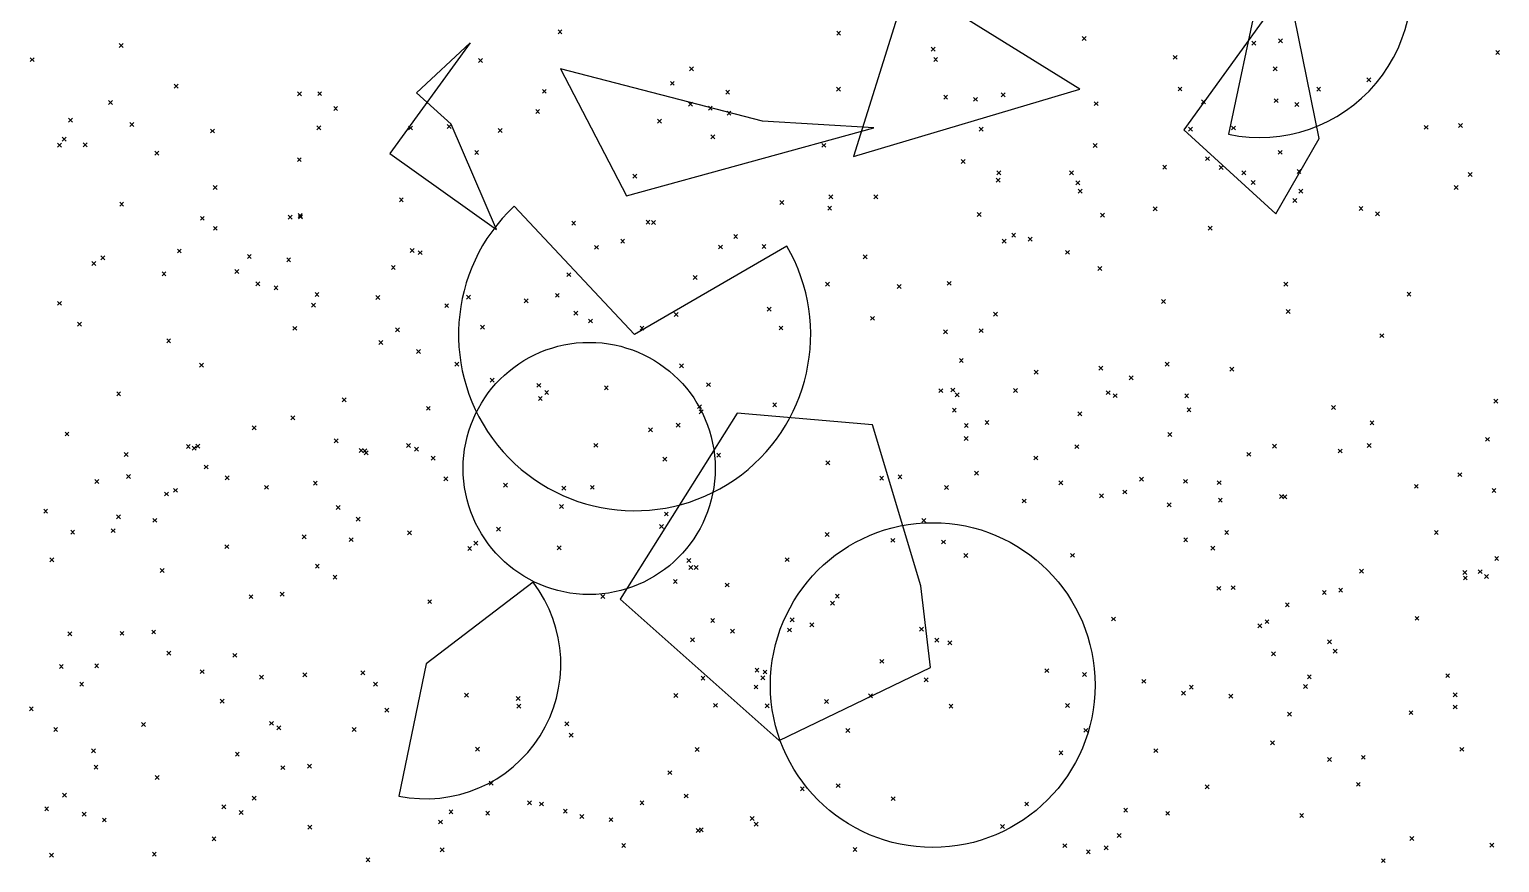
# Model space of a CAD drawing. Header units: metres. Extents: x -60 to 60, y -60 to 60.
# Drawn here: x -15.2 to 60, y -59.9 to -17.3 of the extents above; entities that cross this region are included whole.
import ezdxf

# ---------------------------------------------------------------- set-up
doc = ezdxf.new("R2010")
doc.units = ezdxf.units.M

msp = doc.modelspace()

# ---------------------------------------------------------------- linework, layer by layer
at = {"layer": 'default', "color": 7, "linetype": 'Continuous'}
for p, q in [((49.209, -15.027), (43.875, -22.401)), ((47.777, -15.034), (46.173, -22.619)), ((50.814, -22.834), (49.209, -15.027)), ((38.558, -20.324), (32.275, -16.422)), ((29.214, -16.635), (26.965, -23.753)), ((7.347, -17.951), (3.246, -23.615)), ((4.601, -20.501), (7.347, -17.951)), ((22.322, -21.946), (11.976, -19.276)), ((11.976, -19.276), (15.356, -25.774)), ((6.371, -22.1), (4.601, -20.501)), ((26.965, -23.753), (38.558, -20.324)), ((8.699, -27.503), (6.371, -22.1)), ((15.356, -25.774), (28.016, -22.301)), ((28.016, -22.301), (22.322, -21.946)), ((43.875, -22.401), (48.589, -26.694)), ((48.589, -26.694), (50.814, -22.834)), ((3.246, -23.615), (8.699, -27.503)), ((15.769, -32.873), (9.595, -26.31)), ((23.559, -28.345), (15.769, -32.873)), ((21.023, -36.889), (15.037, -46.408)), ((27.949, -37.481), (21.023, -36.889)), ((30.41, -45.721), (27.949, -37.481)), ((10.584, -45.545), (5.092, -49.722)), ((30.919, -49.912), (30.41, -45.721)), ((15.037, -46.408), (23.163, -53.646)), ((5.092, -49.722), (3.7, -56.479)), ((23.163, -53.646), (30.919, -49.912))]:
    msp.add_line(p, q, dxfattribs=at)
at = {"layer": 'default', "color": 1, "linetype": 'Continuous'}
for p, q in [((11.849, -17.487), (12.049, -17.287)), ((11.849, -17.287), (12.049, -17.487)), ((-10.61, -18.185), (-10.41, -17.985)), ((-10.61, -17.985), (-10.41, -18.185)), ((26.114, -17.555), (26.314, -17.355)), ((26.114, -17.355), (26.314, -17.555)), ((38.68, -17.819), (38.88, -17.619)), ((38.68, -17.619), (38.88, -17.819)), ((-15.173, -18.908), (-14.973, -18.708)), ((-15.173, -18.708), (-14.973, -18.908)), ((7.784, -18.949), (7.984, -18.749)), ((7.784, -18.749), (7.984, -18.949)), ((43.341, -18.787), (43.541, -18.587)), ((43.341, -18.587), (43.541, -18.787)), ((59.841, -18.539), (60.041, -18.339)), ((59.841, -18.339), (60.041, -18.539)), ((18.574, -19.373), (18.774, -19.173)), ((18.574, -19.173), (18.774, -19.373)), ((-7.799, -20.262), (-7.599, -20.062)), ((-7.799, -20.062), (-7.599, -20.262)), ((17.599, -20.116), (17.799, -19.916)), ((17.599, -19.916), (17.799, -20.116)), ((26.102, -20.412), (26.302, -20.212)), ((26.102, -20.212), (26.302, -20.412)), ((43.582, -20.409), (43.782, -20.209)), ((43.582, -20.209), (43.782, -20.409)), ((-11.163, -21.098), (-10.963, -20.898)), ((-11.163, -20.898), (-10.963, -21.098)), ((-1.489, -20.65), (-1.289, -20.45)), ((-1.489, -20.45), (-1.289, -20.65)), ((-0.454, -20.647), (-0.254, -20.447)), ((-0.454, -20.447), (-0.254, -20.647)), ((11.047, -20.528), (11.247, -20.328)), ((11.047, -20.328), (11.247, -20.528)), ((20.433, -20.572), (20.633, -20.372)), ((20.433, -20.372), (20.633, -20.572)), ((39.298, -21.159), (39.498, -20.959)), ((39.298, -20.959), (39.498, -21.159)), ((44.783, -21.058), (44.983, -20.858)), ((44.783, -20.858), (44.983, -21.058)), ((-13.209, -22.004), (-13.009, -21.804)), ((-13.209, -21.804), (-13.009, -22.004)), ((0.368, -21.401), (0.568, -21.201)), ((0.368, -21.201), (0.568, -21.401)), ((10.707, -21.552), (10.907, -21.352)), ((10.707, -21.352), (10.907, -21.552)), ((-10.064, -22.221), (-9.864, -22.021)), ((-10.064, -22.021), (-9.864, -22.221)), ((-5.935, -22.556), (-5.735, -22.356)), ((-5.935, -22.356), (-5.735, -22.556)), ((-0.49, -22.397), (-0.29, -22.197)), ((-0.49, -22.197), (-0.29, -22.397)), ((8.787, -22.536), (8.987, -22.336)), ((8.787, -22.336), (8.987, -22.536)), ((33.403, -22.46), (33.603, -22.26)), ((33.403, -22.26), (33.603, -22.46)), ((56.188, -22.37), (56.388, -22.17)), ((56.188, -22.17), (56.388, -22.37)), ((57.946, -22.277), (58.146, -22.077)), ((57.946, -22.077), (58.146, -22.277)), ((-13.765, -23.284), (-13.565, -23.084)), ((-13.765, -23.084), (-13.565, -23.284)), ((-13.526, -22.972), (-13.326, -22.772)), ((-13.526, -22.772), (-13.326, -22.972)), ((-12.455, -23.26), (-12.255, -23.06)), ((-12.455, -23.06), (-12.255, -23.26)), ((25.356, -23.289), (25.556, -23.089)), ((25.356, -23.089), (25.556, -23.289)), ((39.235, -23.302), (39.435, -23.102)), ((39.235, -23.102), (39.435, -23.302)), ((-8.79, -23.688), (-8.59, -23.488)), ((-8.79, -23.488), (-8.59, -23.688)), ((-1.493, -24.023), (-1.293, -23.823)), ((-1.493, -23.823), (-1.293, -24.023)), ((7.582, -23.651), (7.782, -23.451)), ((7.582, -23.451), (7.782, -23.651)), ((32.49, -24.121), (32.69, -23.921)), ((32.49, -23.921), (32.69, -24.121)), ((44.996, -23.971), (45.196, -23.771)), ((44.996, -23.771), (45.196, -23.971)), ((34.307, -24.697), (34.507, -24.497)), ((34.307, -24.497), (34.507, -24.697)), ((38.027, -24.698), (38.227, -24.498)), ((38.027, -24.498), (38.227, -24.698)), ((42.798, -24.402), (42.998, -24.202)), ((42.798, -24.202), (42.998, -24.402)), ((45.694, -24.427), (45.894, -24.227)), ((45.694, -24.227), (45.894, -24.427)), ((58.432, -24.777), (58.632, -24.577)), ((58.432, -24.577), (58.632, -24.777)), ((-5.803, -25.441), (-5.603, -25.241)), ((-5.803, -25.241), (-5.603, -25.441)), ((34.273, -25.072), (34.473, -24.872)), ((34.273, -24.872), (34.473, -25.072)), ((38.35, -25.205), (38.55, -25.005)), ((38.35, -25.005), (38.55, -25.205)), ((38.469, -25.628), (38.669, -25.428)), ((38.469, -25.428), (38.669, -25.628)), ((49.767, -25.63), (49.967, -25.43)), ((49.767, -25.43), (49.967, -25.63)), ((57.724, -25.442), (57.924, -25.242)), ((57.724, -25.242), (57.924, -25.442)), ((-10.588, -26.3), (-10.388, -26.1)), ((-10.588, -26.1), (-10.388, -26.3)), ((3.729, -26.082), (3.929, -25.882)), ((3.729, -25.882), (3.929, -26.082)), ((23.209, -26.208), (23.409, -26.008)), ((23.209, -26.008), (23.409, -26.208)), ((25.653, -26.507), (25.853, -26.307)), ((25.653, -26.307), (25.853, -26.507)), ((25.714, -25.921), (25.914, -25.721)), ((25.714, -25.721), (25.914, -25.921)), ((28.016, -25.918), (28.216, -25.718)), ((28.016, -25.718), (28.216, -25.918)), ((49.462, -26.11), (49.662, -25.91)), ((49.462, -25.91), (49.662, -26.11)), ((52.845, -26.522), (53.045, -26.322)), ((52.845, -26.322), (53.045, -26.522)), ((-6.458, -27.022), (-6.258, -26.822)), ((-6.458, -26.822), (-6.258, -27.022)), ((-1.961, -26.969), (-1.761, -26.769)), ((-1.961, -26.769), (-1.761, -26.969)), ((-1.451, -26.878), (-1.251, -26.678)), ((-1.451, -26.678), (-1.251, -26.878)), ((-1.43, -26.945), (-1.23, -26.745)), ((-1.43, -26.745), (-1.23, -26.945)), ((12.547, -27.268), (12.747, -27.068)), ((12.547, -27.068), (12.747, -27.268)), ((16.354, -27.217), (16.554, -27.017)), ((16.354, -27.017), (16.554, -27.217)), ((16.636, -27.235), (16.836, -27.035)), ((16.636, -27.035), (16.836, -27.235)), ((33.308, -26.834), (33.508, -26.634)), ((33.308, -26.634), (33.508, -26.834)), ((39.62, -26.865), (39.82, -26.665)), ((39.62, -26.665), (39.82, -26.865)), ((42.311, -26.538), (42.511, -26.338)), ((42.311, -26.338), (42.511, -26.538)), ((53.697, -26.789), (53.897, -26.589)), ((53.697, -26.589), (53.897, -26.789)), ((-5.793, -27.534), (-5.593, -27.334)), ((-5.793, -27.334), (-5.593, -27.534)), ((20.842, -27.958), (21.042, -27.758)), ((20.842, -27.758), (21.042, -27.958)), ((35.071, -27.882), (35.271, -27.682)), ((35.071, -27.682), (35.271, -27.882)), ((45.122, -27.525), (45.322, -27.325)), ((45.122, -27.325), (45.322, -27.525)), ((-7.634, -28.696), (-7.434, -28.496)), ((-7.634, -28.496), (-7.434, -28.696)), ((4.281, -28.672), (4.481, -28.472)), ((4.281, -28.472), (4.481, -28.672)), ((4.698, -28.779), (4.898, -28.579)), ((4.698, -28.579), (4.898, -28.779)), ((13.716, -28.508), (13.916, -28.308)), ((13.716, -28.308), (13.916, -28.508)), ((15.057, -28.198), (15.257, -27.998)), ((15.057, -27.998), (15.257, -28.198)), ((20.06, -28.489), (20.26, -28.289)), ((20.06, -28.289), (20.26, -28.489)), ((22.292, -28.46), (22.492, -28.26)), ((22.292, -28.26), (22.492, -28.46)), ((34.588, -28.192), (34.788, -27.992)), ((34.588, -27.992), (34.788, -28.192)), ((35.911, -28.096), (36.111, -27.896)), ((35.911, -27.896), (36.111, -28.096)), ((37.826, -28.763), (38.026, -28.563)), ((37.826, -28.563), (38.026, -28.763)), ((-12.01, -29.335), (-11.81, -29.135)), ((-12.01, -29.135), (-11.81, -29.335)), ((-11.546, -29.042), (-11.346, -28.842)), ((-11.546, -28.842), (-11.346, -29.042)), ((-4.053, -28.976), (-3.853, -28.776)), ((-4.053, -28.776), (-3.853, -28.976)), ((-2.04, -29.153), (-1.84, -28.953)), ((-2.04, -28.953), (-1.84, -29.153)), ((3.317, -29.543), (3.517, -29.343)), ((3.317, -29.343), (3.517, -29.543)), ((27.463, -28.992), (27.663, -28.792)), ((27.463, -28.792), (27.663, -28.992)), ((-8.418, -29.865), (-8.218, -29.665)), ((-8.418, -29.665), (-8.218, -29.865)), ((-4.697, -29.748), (-4.497, -29.548)), ((-4.697, -29.548), (-4.497, -29.748)), ((18.764, -30.047), (18.964, -29.847)), ((18.764, -29.847), (18.964, -30.047)), ((39.478, -29.595), (39.678, -29.395)), ((39.478, -29.395), (39.678, -29.595)), ((-3.617, -30.375), (-3.417, -30.175)), ((-3.617, -30.175), (-3.417, -30.375)), ((-2.687, -30.574), (-2.487, -30.374)), ((-2.687, -30.374), (-2.487, -30.574)), ((-0.586, -30.922), (-0.386, -30.722)), ((-0.586, -30.722), (-0.386, -30.922)), ((25.54, -30.392), (25.74, -30.192)), ((25.54, -30.192), (25.74, -30.392)), ((29.214, -30.509), (29.414, -30.309)), ((29.214, -30.309), (29.414, -30.509)), ((31.766, -30.348), (31.966, -30.148)), ((31.766, -30.148), (31.966, -30.348)), ((49, -30.391), (49.2, -30.191)), ((49, -30.191), (49.2, -30.391)), ((55.305, -30.91), (55.505, -30.71)), ((55.305, -30.71), (55.505, -30.91)), ((-13.763, -31.373), (-13.563, -31.173)), ((-13.763, -31.173), (-13.563, -31.373)), ((-0.767, -31.464), (-0.567, -31.264)), ((-0.767, -31.264), (-0.567, -31.464)), ((2.528, -31.077), (2.728, -30.877)), ((2.528, -30.877), (2.728, -31.077)), ((6.049, -31.49), (6.249, -31.29)), ((6.049, -31.29), (6.249, -31.49)), ((42.742, -31.28), (42.942, -31.08)), ((42.742, -31.08), (42.942, -31.28)), ((49.12, -31.795), (49.32, -31.595)), ((49.12, -31.595), (49.32, -31.795)), ((-12.75, -32.436), (-12.55, -32.236)), ((-12.75, -32.236), (-12.55, -32.436)), ((27.843, -32.138), (28.043, -31.938)), ((27.843, -31.938), (28.043, -32.138)), ((34.14, -31.932), (34.34, -31.732)), ((34.14, -31.732), (34.34, -31.932)), ((-8.181, -33.297), (-7.981, -33.097)), ((-8.181, -33.097), (-7.981, -33.297)), ((-1.722, -32.651), (-1.522, -32.451)), ((-1.722, -32.451), (-1.522, -32.651)), ((3.534, -32.725), (3.734, -32.525)), ((3.534, -32.525), (3.734, -32.725)), ((16.048, -32.646), (16.248, -32.446)), ((16.048, -32.446), (16.248, -32.646)), ((31.58, -32.836), (31.78, -32.636)), ((31.58, -32.636), (31.78, -32.836)), ((33.407, -32.772), (33.607, -32.572)), ((33.407, -32.572), (33.607, -32.772)), ((53.919, -33.029), (54.119, -32.829)), ((53.919, -32.829), (54.119, -33.029)), ((2.673, -33.374), (2.873, -33.174)), ((2.673, -33.174), (2.873, -33.374)), ((4.612, -33.831), (4.812, -33.631)), ((4.612, -33.631), (4.812, -33.831)), ((-6.494, -34.535), (-6.294, -34.335)), ((-6.494, -34.335), (-6.294, -34.535)), ((6.569, -34.488), (6.769, -34.288)), ((6.569, -34.288), (6.769, -34.488)), ((32.393, -34.296), (32.593, -34.096)), ((32.393, -34.096), (32.593, -34.296)), ((39.537, -34.687), (39.737, -34.487)), ((39.537, -34.487), (39.737, -34.687)), ((42.926, -34.487), (43.126, -34.287)), ((42.926, -34.287), (43.126, -34.487)), ((46.24, -34.747), (46.44, -34.547)), ((46.24, -34.547), (46.44, -34.747)), ((36.226, -34.899), (36.426, -34.699)), ((36.226, -34.699), (36.426, -34.899)), ((41.083, -35.189), (41.283, -34.989)), ((41.083, -34.989), (41.283, -35.189)), ((-10.738, -35.999), (-10.538, -35.799)), ((-10.738, -35.799), (-10.538, -35.999)), ((0.8, -36.312), (1, -36.112)), ((0.8, -36.112), (1, -36.312)), ((31.343, -35.84), (31.543, -35.64)), ((31.343, -35.64), (31.543, -35.84)), ((31.951, -35.805), (32.151, -35.605)), ((31.951, -35.605), (32.151, -35.805)), ((32.18, -36.053), (32.38, -35.853)), ((32.18, -35.853), (32.38, -36.053)), ((35.161, -35.835), (35.361, -35.635)), ((35.161, -35.635), (35.361, -35.835)), ((39.911, -35.943), (40.111, -35.743)), ((39.911, -35.743), (40.111, -35.943)), ((40.26, -36.098), (40.46, -35.898)), ((40.26, -35.898), (40.46, -36.098)), ((43.922, -36.109), (44.122, -35.909)), ((43.922, -35.909), (44.122, -36.109)), ((5.109, -36.746), (5.309, -36.546)), ((5.109, -36.546), (5.309, -36.746)), ((32.034, -36.833), (32.234, -36.633)), ((32.034, -36.633), (32.234, -36.833)), ((38.451, -37.028), (38.651, -36.828)), ((38.451, -36.828), (38.651, -37.028)), ((44.045, -36.821), (44.245, -36.621)), ((44.045, -36.621), (44.245, -36.821)), ((51.445, -36.706), (51.645, -36.506)), ((51.445, -36.506), (51.645, -36.706)), ((59.751, -36.377), (59.951, -36.177)), ((59.751, -36.177), (59.951, -36.377)), ((-3.803, -37.737), (-3.603, -37.537)), ((-3.803, -37.537), (-3.603, -37.737)), ((-1.829, -37.228), (-1.629, -37.028)), ((-1.829, -37.028), (-1.629, -37.228)), ((32.646, -37.629), (32.846, -37.429)), ((32.646, -37.429), (32.846, -37.629)), ((33.705, -37.474), (33.905, -37.274)), ((33.705, -37.274), (33.905, -37.474)), ((53.408, -37.486), (53.608, -37.286)), ((53.408, -37.286), (53.608, -37.486)), ((-13.383, -38.06), (-13.183, -37.86)), ((-13.383, -37.86), (-13.183, -38.06)), ((0.393, -38.407), (0.593, -38.207)), ((0.393, -38.207), (0.593, -38.407)), ((32.644, -38.293), (32.844, -38.093)), ((32.644, -38.093), (32.844, -38.293)), ((43.057, -38.08), (43.257, -37.88)), ((43.057, -37.88), (43.257, -38.08)), ((59.318, -38.332), (59.518, -38.132)), ((59.318, -38.132), (59.518, -38.332)), ((-10.356, -39.11), (-10.156, -38.91)), ((-10.356, -38.91), (-10.156, -39.11)), ((-7.172, -38.7), (-6.972, -38.5)), ((-7.172, -38.5), (-6.972, -38.7)), ((-6.874, -38.789), (-6.674, -38.589)), ((-6.874, -38.589), (-6.674, -38.789)), ((-6.69, -38.675), (-6.49, -38.475)), ((-6.69, -38.475), (-6.49, -38.675)), ((1.673, -38.907), (1.873, -38.707)), ((1.673, -38.707), (1.873, -38.907)), ((1.854, -38.923), (2.054, -38.723)), ((1.854, -38.723), (2.054, -38.923)), ((1.932, -39.017), (2.132, -38.817)), ((1.932, -38.817), (2.132, -39.017)), ((4.092, -38.646), (4.292, -38.446)), ((4.092, -38.446), (4.292, -38.646)), ((4.502, -38.836), (4.702, -38.636)), ((4.502, -38.636), (4.702, -38.836)), ((5.362, -39.295), (5.562, -39.095)), ((5.362, -39.095), (5.562, -39.295)), ((36.198, -39.285), (36.398, -39.085)), ((36.198, -39.085), (36.398, -39.285)), ((38.307, -38.708), (38.507, -38.508)), ((38.307, -38.508), (38.507, -38.708)), ((47.101, -39.1), (47.301, -38.9)), ((47.101, -38.9), (47.301, -39.1)), ((48.423, -38.683), (48.623, -38.483)), ((48.423, -38.483), (48.623, -38.683)), ((51.781, -38.929), (51.981, -38.729)), ((51.781, -38.729), (51.981, -38.929)), ((53.263, -38.645), (53.463, -38.445)), ((53.263, -38.445), (53.463, -38.645)), ((-6.266, -39.745), (-6.066, -39.545)), ((-6.266, -39.545), (-6.066, -39.745)), ((33.169, -40.058), (33.369, -39.858)), ((33.169, -39.858), (33.369, -40.058)), ((-11.863, -40.489), (-11.663, -40.289)), ((-11.863, -40.289), (-11.663, -40.489)), ((-10.236, -40.232), (-10.036, -40.032)), ((-10.236, -40.032), (-10.036, -40.232)), ((-5.191, -40.304), (-4.991, -40.104)), ((-5.191, -40.104), (-4.991, -40.304)), ((-3.168, -40.785), (-2.968, -40.585)), ((-3.168, -40.585), (-2.968, -40.785)), ((-0.675, -40.575), (-0.475, -40.375)), ((-0.675, -40.375), (-0.475, -40.575)), ((6.002, -40.352), (6.202, -40.152)), ((6.002, -40.152), (6.202, -40.352)), ((29.25, -40.244), (29.45, -40.044)), ((29.25, -40.044), (29.45, -40.244)), ((31.63, -40.794), (31.83, -40.594)), ((31.63, -40.594), (31.83, -40.794)), ((37.489, -40.552), (37.689, -40.352)), ((37.489, -40.352), (37.689, -40.552)), ((41.617, -40.367), (41.817, -40.167)), ((41.617, -40.167), (41.817, -40.367)), ((43.863, -40.48), (44.063, -40.28)), ((43.863, -40.28), (44.063, -40.48)), ((45.592, -40.547), (45.792, -40.347)), ((45.592, -40.347), (45.792, -40.547)), ((55.678, -40.736), (55.878, -40.536)), ((55.678, -40.536), (55.878, -40.736)), ((57.901, -40.138), (58.101, -39.938)), ((57.901, -39.938), (58.101, -40.138)), ((-8.296, -41.129), (-8.096, -40.929)), ((-8.296, -40.929), (-8.096, -41.129)), ((-7.826, -40.939), (-7.626, -40.739)), ((-7.826, -40.739), (-7.626, -40.939)), ((35.602, -41.488), (35.802, -41.288)), ((35.602, -41.288), (35.802, -41.488)), ((39.569, -41.217), (39.769, -41.017)), ((39.569, -41.017), (39.769, -41.217)), ((40.756, -41.025), (40.956, -40.825)), ((40.756, -40.825), (40.956, -41.025)), ((45.649, -41.441), (45.849, -41.241)), ((45.649, -41.241), (45.849, -41.441)), ((48.774, -41.259), (48.974, -41.059)), ((48.774, -41.059), (48.974, -41.259)), ((48.943, -41.275), (49.143, -41.075)), ((48.943, -41.075), (49.143, -41.275)), ((59.654, -40.947), (59.854, -40.747)), ((59.654, -40.747), (59.854, -40.947)), ((-14.474, -42.008), (-14.274, -41.808)), ((-14.474, -41.808), (-14.274, -42.008)), ((-10.752, -42.299), (-10.552, -42.099)), ((-10.752, -42.099), (-10.552, -42.299)), ((0.495, -41.824), (0.695, -41.624)), ((0.495, -41.624), (0.695, -41.824)), ((43.026, -41.683), (43.226, -41.483)), ((43.026, -41.483), (43.226, -41.683)), ((-13.095, -43.083), (-12.895, -42.883)), ((-13.095, -42.883), (-12.895, -43.083)), ((-11.015, -43.005), (-10.815, -42.805)), ((-11.015, -42.805), (-10.815, -43.005)), ((-8.884, -42.474), (-8.684, -42.274)), ((-8.884, -42.274), (-8.684, -42.474)), ((1.522, -42.41), (1.722, -42.21)), ((1.522, -42.21), (1.722, -42.41)), ((30.474, -42.478), (30.674, -42.278)), ((30.474, -42.278), (30.674, -42.478)), ((-5.2, -43.824), (-5, -43.624)), ((-5.2, -43.624), (-5, -43.824)), ((-1.244, -43.316), (-1.044, -43.116)), ((-1.244, -43.116), (-1.044, -43.316)), ((1.166, -43.465), (1.366, -43.265)), ((1.166, -43.265), (1.366, -43.465)), ((4.146, -43.113), (4.346, -42.913)), ((4.146, -42.913), (4.346, -43.113)), ((7.537, -43.641), (7.737, -43.441)), ((7.537, -43.441), (7.737, -43.641)), ((43.873, -43.477), (44.073, -43.277)), ((43.873, -43.277), (44.073, -43.477)), ((45.973, -43.095), (46.173, -42.895)), ((45.973, -42.895), (46.173, -43.095)), ((56.705, -43.101), (56.905, -42.901)), ((56.705, -42.901), (56.905, -43.101)), ((-14.164, -44.5), (-13.964, -44.3)), ((-14.164, -44.3), (-13.964, -44.5)), ((7.224, -43.914), (7.424, -43.714)), ((7.224, -43.714), (7.424, -43.914)), ((38.086, -44.267), (38.286, -44.067)), ((38.086, -44.067), (38.286, -44.267)), ((45.261, -43.898), (45.461, -43.698)), ((45.261, -43.698), (45.461, -43.898)), ((59.791, -44.422), (59.991, -44.222)), ((59.791, -44.222), (59.991, -44.422)), ((-8.51, -45.042), (-8.31, -44.842)), ((-8.51, -44.842), (-8.31, -45.042)), ((-0.573, -44.821), (-0.373, -44.621)), ((-0.573, -44.621), (-0.373, -44.821)), ((52.875, -45.082), (53.075, -44.882)), ((52.875, -44.882), (53.075, -45.082)), ((58.162, -45.138), (58.362, -44.938)), ((58.162, -44.938), (58.362, -45.138)), ((58.945, -45.103), (59.145, -44.903)), ((58.945, -44.903), (59.145, -45.103)), ((0.335, -45.382), (0.535, -45.182)), ((0.335, -45.182), (0.535, -45.382)), ((45.569, -45.953), (45.769, -45.753)), ((45.569, -45.753), (45.769, -45.953)), ((46.303, -45.921), (46.503, -45.721)), ((46.303, -45.721), (46.503, -45.921)), ((51.805, -46.05), (52.005, -45.85)), ((51.805, -45.85), (52.005, -46.05)), ((58.185, -45.427), (58.385, -45.227)), ((58.185, -45.227), (58.385, -45.427)), ((59.274, -45.351), (59.474, -45.151)), ((59.274, -45.151), (59.474, -45.351)), ((-3.966, -46.38), (-3.766, -46.18)), ((-3.966, -46.18), (-3.766, -46.38)), ((-2.375, -46.258), (-2.175, -46.058)), ((-2.375, -46.058), (-2.175, -46.258)), ((5.179, -46.637), (5.379, -46.437)), ((5.179, -46.437), (5.379, -46.637)), ((14.037, -46.377), (14.237, -46.177)), ((14.037, -46.177), (14.237, -46.377)), ((49.076, -46.799), (49.276, -46.599)), ((49.076, -46.599), (49.276, -46.799)), ((50.971, -46.164), (51.171, -45.964)), ((50.971, -45.964), (51.171, -46.164)), ((40.183, -47.522), (40.383, -47.322)), ((40.183, -47.322), (40.383, -47.522)), ((55.715, -47.488), (55.915, -47.288)), ((55.715, -47.288), (55.915, -47.488)), ((-13.237, -48.278), (-13.037, -48.078)), ((-13.237, -48.078), (-13.037, -48.278)), ((-10.571, -48.256), (-10.371, -48.056)), ((-10.571, -48.056), (-10.371, -48.256)), ((-8.949, -48.19), (-8.749, -47.99)), ((-8.949, -47.99), (-8.749, -48.19)), ((47.666, -47.87), (47.866, -47.67)), ((47.666, -47.67), (47.866, -47.87)), ((48.034, -47.659), (48.234, -47.459)), ((48.034, -47.459), (48.234, -47.659)), ((51.238, -48.689), (51.438, -48.489)), ((51.238, -48.489), (51.438, -48.689)), ((-8.172, -49.269), (-7.972, -49.069)), ((-8.172, -49.069), (-7.972, -49.269)), ((-4.798, -49.383), (-4.598, -49.183)), ((-4.798, -49.183), (-4.598, -49.383)), ((48.371, -49.307), (48.571, -49.107)), ((48.371, -49.107), (48.571, -49.307)), ((51.524, -49.175), (51.724, -48.975)), ((51.524, -48.975), (51.724, -49.175)), ((-13.676, -49.951), (-13.476, -49.751)), ((-13.676, -49.751), (-13.476, -49.951)), ((-11.865, -49.925), (-11.665, -49.725)), ((-11.865, -49.725), (-11.665, -49.925)), ((-6.471, -50.219), (-6.271, -50.019)), ((-6.471, -50.019), (-6.271, -50.219)), ((-3.423, -50.499), (-3.223, -50.299)), ((-3.423, -50.299), (-3.223, -50.499)), ((-1.211, -50.377), (-1.011, -50.177)), ((-1.211, -50.177), (-1.011, -50.377)), ((1.755, -50.279), (1.955, -50.079)), ((1.755, -50.079), (1.955, -50.279)), ((19.167, -50.553), (19.367, -50.353)), ((19.167, -50.353), (19.367, -50.553)), ((50.203, -50.485), (50.403, -50.285)), ((50.203, -50.285), (50.403, -50.485)), ((57.281, -50.424), (57.481, -50.224)), ((57.281, -50.224), (57.481, -50.424)), ((-12.634, -50.863), (-12.434, -50.663)), ((-12.634, -50.663), (-12.434, -50.863)), ((2.411, -50.863), (2.611, -50.663)), ((2.411, -50.663), (2.611, -50.863)), ((41.726, -50.711), (41.926, -50.511)), ((41.726, -50.511), (41.926, -50.711)), ((43.768, -51.322), (43.968, -51.122)), ((43.768, -51.122), (43.968, -51.322)), ((44.164, -51.007), (44.364, -50.807)), ((44.164, -50.807), (44.364, -51.007)), ((50.012, -50.974), (50.212, -50.774)), ((50.012, -50.774), (50.212, -50.974)), ((-15.208, -52.117), (-15.008, -51.917)), ((-15.208, -51.917), (-15.008, -52.117)), ((-5.445, -51.726), (-5.245, -51.526)), ((-5.445, -51.526), (-5.245, -51.726)), ((17.78, -51.434), (17.98, -51.234)), ((17.78, -51.234), (17.98, -51.434)), ((19.807, -51.938), (20.007, -51.738)), ((19.807, -51.738), (20.007, -51.938)), ((46.184, -51.468), (46.384, -51.268)), ((46.184, -51.268), (46.384, -51.468)), ((57.661, -52.027), (57.861, -51.827)), ((57.661, -51.827), (57.861, -52.027)), ((57.668, -51.408), (57.868, -51.208)), ((57.668, -51.208), (57.868, -51.408)), ((-2.912, -52.859), (-2.712, -52.659)), ((-2.912, -52.659), (-2.712, -52.859)), ((2.985, -52.191), (3.185, -51.991)), ((2.985, -51.991), (3.185, -52.191)), ((49.191, -52.394), (49.391, -52.194)), ((49.191, -52.194), (49.391, -52.394)), ((55.406, -52.316), (55.606, -52.116)), ((55.406, -52.116), (55.606, -52.316)), ((-13.963, -53.179), (-13.763, -52.979)), ((-13.963, -52.979), (-13.763, -53.179)), ((-9.47, -52.927), (-9.27, -52.727)), ((-9.47, -52.727), (-9.27, -52.927)), ((-2.54, -53.095), (-2.34, -52.895)), ((-2.54, -52.895), (-2.34, -53.095)), ((1.312, -53.178), (1.512, -52.978)), ((1.312, -52.978), (1.512, -53.178)), ((12.194, -52.887), (12.394, -52.687)), ((12.194, -52.687), (12.394, -52.887)), ((12.425, -53.47), (12.625, -53.27)), ((12.425, -53.27), (12.625, -53.47)), ((-12.029, -54.267), (-11.829, -54.067)), ((-12.029, -54.067), (-11.829, -54.267)), ((18.874, -54.201), (19.074, -54.001)), ((18.874, -54.001), (19.074, -54.201)), ((42.342, -54.258), (42.542, -54.058)), ((42.342, -54.058), (42.542, -54.258)), ((48.319, -53.853), (48.519, -53.653)), ((48.319, -53.653), (48.519, -53.853)), ((58.011, -54.192), (58.211, -53.992)), ((58.011, -53.992), (58.211, -54.192)), ((-11.899, -55.099), (-11.699, -54.899)), ((-11.899, -54.899), (-11.699, -55.099)), ((-4.667, -54.439), (-4.467, -54.239)), ((-4.667, -54.239), (-4.467, -54.439)), ((-2.341, -55.128), (-2.141, -54.928)), ((-2.341, -54.928), (-2.141, -55.128)), ((-0.978, -55.053), (-0.778, -54.853)), ((-0.978, -54.853), (-0.778, -55.053)), ((51.236, -54.708), (51.436, -54.508)), ((51.236, -54.508), (51.436, -54.708)), ((52.965, -54.6), (53.165, -54.4)), ((52.965, -54.4), (53.165, -54.6)), ((-8.765, -55.637), (-8.565, -55.437)), ((-8.765, -55.437), (-8.565, -55.637)), ((17.467, -55.384), (17.667, -55.184)), ((17.467, -55.184), (17.667, -55.384)), ((-13.517, -56.536), (-13.317, -56.336)), ((-13.517, -56.336), (-13.317, -56.536)), ((8.329, -55.923), (8.529, -55.723)), ((8.329, -55.723), (8.529, -55.923)), ((18.302, -56.581), (18.502, -56.381)), ((18.302, -56.381), (18.502, -56.581)), ((24.252, -56.207), (24.452, -56.007)), ((24.252, -56.007), (24.452, -56.207)), ((44.976, -56.104), (45.176, -55.904)), ((44.976, -55.904), (45.176, -56.104)), ((52.712, -55.98), (52.912, -55.78)), ((52.712, -55.78), (52.912, -55.98)), ((-14.426, -57.241), (-14.226, -57.041)), ((-14.426, -57.041), (-14.226, -57.241)), ((-5.361, -57.129), (-5.161, -56.929)), ((-5.361, -56.929), (-5.161, -57.129)), ((-3.8, -56.693), (-3.6, -56.493)), ((-3.8, -56.493), (-3.6, -56.693)), ((10.288, -56.927), (10.488, -56.727)), ((10.288, -56.727), (10.488, -56.927)), ((10.902, -56.986), (11.102, -56.786)), ((10.902, -56.786), (11.102, -56.986)), ((12.121, -57.353), (12.321, -57.153)), ((12.121, -57.153), (12.321, -57.353)), ((16.048, -56.928), (16.248, -56.728)), ((16.048, -56.728), (16.248, -56.928)), ((40.801, -57.304), (41.001, -57.104)), ((40.801, -57.104), (41.001, -57.304)), ((-12.51, -57.509), (-12.31, -57.309)), ((-12.51, -57.309), (-12.31, -57.509)), ((-11.475, -57.805), (-11.275, -57.605)), ((-11.475, -57.605), (-11.275, -57.805)), ((-4.474, -57.425), (-4.274, -57.225)), ((-4.474, -57.225), (-4.274, -57.425)), ((5.728, -57.909), (5.928, -57.709)), ((5.728, -57.709), (5.928, -57.909)), ((6.272, -57.394), (6.472, -57.194)), ((6.272, -57.194), (6.472, -57.394)), ((8.147, -57.461), (8.347, -57.261)), ((8.147, -57.261), (8.347, -57.461)), ((12.967, -57.626), (13.167, -57.426)), ((12.967, -57.426), (13.167, -57.626)), ((14.462, -57.789), (14.662, -57.589)), ((14.462, -57.589), (14.662, -57.789)), ((21.691, -57.726), (21.891, -57.526)), ((21.691, -57.526), (21.891, -57.726)), ((21.886, -58.022), (22.086, -57.822)), ((21.886, -57.822), (22.086, -58.022)), ((42.951, -57.466), (43.151, -57.266)), ((42.951, -57.266), (43.151, -57.466)), ((49.812, -57.579), (50.012, -57.379)), ((49.812, -57.379), (50.012, -57.579)), ((-5.861, -58.77), (-5.661, -58.57)), ((-5.861, -58.57), (-5.661, -58.77)), ((-0.954, -58.173), (-0.754, -57.973)), ((-0.954, -57.973), (-0.754, -58.173)), ((18.916, -58.346), (19.116, -58.146)), ((18.916, -58.146), (19.116, -58.346)), ((19.081, -58.31), (19.281, -58.11)), ((19.081, -58.11), (19.281, -58.31)), ((40.468, -58.606), (40.668, -58.406)), ((40.468, -58.406), (40.668, -58.606)), ((55.444, -58.749), (55.644, -58.549)), ((55.444, -58.549), (55.644, -58.749)), ((-14.181, -59.604), (-13.981, -59.404)), ((-14.181, -59.404), (-13.981, -59.604)), ((-8.916, -59.554), (-8.716, -59.354)), ((-8.916, -59.354), (-8.716, -59.554)), ((5.814, -59.33), (6.014, -59.13)), ((5.814, -59.13), (6.014, -59.33)), ((15.108, -59.106), (15.308, -58.906)), ((15.108, -58.906), (15.308, -59.106)), ((26.949, -59.311), (27.149, -59.111)), ((26.949, -59.111), (27.149, -59.311)), ((37.691, -59.122), (37.891, -58.922)), ((37.691, -58.922), (37.891, -59.122)), ((38.891, -59.433), (39.091, -59.233)), ((38.891, -59.233), (39.091, -59.433)), ((39.799, -59.227), (39.999, -59.027)), ((39.799, -59.027), (39.999, -59.227)), ((59.548, -59.1), (59.748, -58.9)), ((59.548, -58.9), (59.748, -59.1)), ((2.021, -59.85), (2.221, -59.65)), ((2.021, -59.65), (2.221, -59.85)), ((53.992, -59.886), (54.192, -59.686)), ((53.992, -59.686), (54.192, -59.886))]:
    msp.add_line(p, q, dxfattribs=at)
at = {"layer": 'default', "color": 4, "linetype": 'Continuous'}
for p, q in [((47.367, -18.067), (47.567, -17.867)), ((47.367, -17.867), (47.567, -18.067)), ((47.367, -18.067), (47.567, -17.867)), ((47.367, -17.867), (47.567, -18.067)), ((48.724, -17.945), (48.924, -17.745)), ((48.724, -17.745), (48.924, -17.945)), ((48.724, -17.945), (48.924, -17.745)), ((48.724, -17.745), (48.924, -17.945)), ((30.949, -18.365), (31.149, -18.165)), ((30.949, -18.165), (31.149, -18.365)), ((31.075, -18.892), (31.275, -18.692)), ((31.075, -18.692), (31.275, -18.892)), ((48.456, -19.37), (48.656, -19.17)), ((48.456, -19.17), (48.656, -19.37)), ((48.456, -19.37), (48.656, -19.17)), ((48.456, -19.17), (48.656, -19.37)), ((50.682, -20.418), (50.882, -20.218)), ((50.682, -20.218), (50.882, -20.418)), ((53.244, -19.935), (53.444, -19.735)), ((53.244, -19.735), (53.444, -19.935)), ((18.528, -21.181), (18.728, -20.981)), ((18.528, -20.981), (18.728, -21.181)), ((31.59, -20.82), (31.79, -20.62)), ((31.59, -20.62), (31.79, -20.82)), ((33.116, -20.934), (33.316, -20.734)), ((33.116, -20.734), (33.316, -20.934)), ((34.526, -20.702), (34.726, -20.502)), ((34.526, -20.502), (34.726, -20.702)), ((48.507, -21.005), (48.707, -20.805)), ((48.507, -20.805), (48.707, -21.005)), ((48.507, -21.005), (48.707, -20.805)), ((48.507, -20.805), (48.707, -21.005)), ((49.557, -21.2), (49.757, -21)), ((49.557, -21), (49.757, -21.2)), ((49.557, -21.2), (49.757, -21)), ((49.557, -21), (49.757, -21.2)), ((19.542, -21.39), (19.742, -21.19)), ((19.542, -21.19), (19.742, -21.39)), ((20.499, -21.64), (20.699, -21.44)), ((20.499, -21.44), (20.699, -21.64)), ((4.198, -22.402), (4.398, -22.202)), ((4.198, -22.202), (4.398, -22.402)), ((6.182, -22.32), (6.382, -22.12)), ((6.182, -22.12), (6.382, -22.32)), ((16.946, -22.054), (17.146, -21.854)), ((16.946, -21.854), (17.146, -22.054)), ((44.118, -22.456), (44.318, -22.256)), ((44.118, -22.256), (44.318, -22.456)), ((46.32, -22.403), (46.52, -22.203)), ((46.32, -22.203), (46.52, -22.403)), ((46.32, -22.403), (46.52, -22.203)), ((46.32, -22.203), (46.52, -22.403)), ((19.678, -22.851), (19.878, -22.651)), ((19.678, -22.651), (19.878, -22.851)), ((48.713, -23.647), (48.913, -23.447)), ((48.713, -23.447), (48.913, -23.647)), ((15.677, -24.868), (15.877, -24.668)), ((15.677, -24.668), (15.877, -24.868)), ((46.855, -24.699), (47.055, -24.499)), ((46.855, -24.499), (47.055, -24.699)), ((49.674, -24.624), (49.874, -24.424)), ((49.674, -24.424), (49.874, -24.624)), ((47.326, -25.19), (47.526, -24.99)), ((47.326, -24.99), (47.526, -25.19)), ((12.305, -29.905), (12.505, -29.705)), ((12.305, -29.705), (12.505, -29.905)), ((11.715, -30.964), (11.915, -30.764)), ((11.715, -30.764), (11.915, -30.964)), ((7.165, -31.063), (7.365, -30.863)), ((7.165, -30.863), (7.365, -31.063)), ((10.119, -31.241), (10.319, -31.041)), ((10.119, -31.041), (10.319, -31.241)), ((22.558, -31.669), (22.758, -31.469)), ((22.558, -31.469), (22.758, -31.669)), ((12.66, -31.876), (12.86, -31.676)), ((12.66, -31.676), (12.86, -31.876)), ((13.409, -32.277), (13.609, -32.077)), ((13.409, -32.077), (13.609, -32.277)), ((17.798, -31.942), (17.998, -31.742)), ((17.798, -31.742), (17.998, -31.942)), ((7.887, -32.589), (8.087, -32.389)), ((7.887, -32.389), (8.087, -32.589)), ((23.16, -32.635), (23.36, -32.435)), ((23.16, -32.435), (23.36, -32.635)), ((18.066, -34.565), (18.266, -34.365)), ((18.066, -34.365), (18.266, -34.565)), ((8.373, -35.303), (8.573, -35.103)), ((8.373, -35.103), (8.573, -35.303)), ((19.447, -35.535), (19.647, -35.335)), ((19.447, -35.335), (19.647, -35.535)), ((10.768, -35.569), (10.968, -35.369)), ((10.768, -35.369), (10.968, -35.569)), ((10.768, -35.569), (10.968, -35.369)), ((10.768, -35.369), (10.968, -35.569)), ((10.841, -36.244), (11.041, -36.044)), ((10.841, -36.044), (11.041, -36.244)), ((10.841, -36.244), (11.041, -36.044)), ((10.841, -36.044), (11.041, -36.244)), ((11.167, -35.93), (11.367, -35.73)), ((11.167, -35.73), (11.367, -35.93)), ((11.167, -35.93), (11.367, -35.73)), ((11.167, -35.73), (11.367, -35.93)), ((14.221, -35.701), (14.421, -35.501)), ((14.221, -35.501), (14.421, -35.701)), ((14.221, -35.701), (14.421, -35.501)), ((14.221, -35.501), (14.421, -35.701)), ((18.985, -36.658), (19.185, -36.458)), ((18.985, -36.458), (19.185, -36.658)), ((19.078, -36.92), (19.278, -36.72)), ((19.078, -36.72), (19.278, -36.92)), ((19.078, -36.92), (19.278, -36.72)), ((19.078, -36.72), (19.278, -36.92)), ((22.839, -36.56), (23.039, -36.36)), ((22.839, -36.36), (23.039, -36.56)), ((17.899, -37.612), (18.099, -37.412)), ((17.899, -37.412), (18.099, -37.612)), ((17.899, -37.612), (18.099, -37.412)), ((17.899, -37.412), (18.099, -37.612)), ((16.484, -37.842), (16.684, -37.642)), ((16.484, -37.642), (16.684, -37.842)), ((16.484, -37.842), (16.684, -37.642)), ((16.484, -37.642), (16.684, -37.842)), ((13.684, -38.64), (13.884, -38.44)), ((13.684, -38.44), (13.884, -38.64)), ((13.684, -38.64), (13.884, -38.44)), ((13.684, -38.44), (13.884, -38.64)), ((19.972, -39.141), (20.172, -38.941)), ((19.972, -38.941), (20.172, -39.141)), ((19.972, -39.141), (20.172, -38.941)), ((19.972, -38.941), (20.172, -39.141)), ((17.213, -39.346), (17.413, -39.146)), ((17.213, -39.146), (17.413, -39.346)), ((17.213, -39.346), (17.413, -39.146)), ((17.213, -39.146), (17.413, -39.346)), ((25.563, -39.537), (25.763, -39.337)), ((25.563, -39.337), (25.763, -39.537)), ((9.06, -40.673), (9.26, -40.473)), ((9.06, -40.473), (9.26, -40.673)), ((12.042, -40.83), (12.242, -40.63)), ((12.042, -40.63), (12.242, -40.83)), ((12.042, -40.83), (12.242, -40.63)), ((12.042, -40.63), (12.242, -40.83)), ((13.506, -40.788), (13.706, -40.588)), ((13.506, -40.588), (13.706, -40.788)), ((13.506, -40.788), (13.706, -40.588)), ((13.506, -40.588), (13.706, -40.788)), ((28.311, -40.314), (28.511, -40.114)), ((28.311, -40.114), (28.511, -40.314)), ((11.926, -41.764), (12.126, -41.564)), ((11.926, -41.564), (12.126, -41.764)), ((17.293, -42.151), (17.493, -41.951)), ((17.293, -41.951), (17.493, -42.151)), ((8.698, -42.926), (8.898, -42.726)), ((8.698, -42.726), (8.898, -42.926)), ((17.049, -42.785), (17.249, -42.585)), ((17.049, -42.585), (17.249, -42.785)), ((25.529, -43.206), (25.729, -43.006)), ((25.529, -43.006), (25.729, -43.206)), ((28.884, -43.498), (29.084, -43.298)), ((28.884, -43.298), (29.084, -43.498)), ((28.884, -43.498), (29.084, -43.298)), ((28.884, -43.298), (29.084, -43.498)), ((31.473, -43.584), (31.673, -43.384)), ((31.473, -43.384), (31.673, -43.584)), ((11.801, -43.883), (12.001, -43.683)), ((11.801, -43.683), (12.001, -43.883)), ((18.438, -44.535), (18.638, -44.335)), ((18.438, -44.335), (18.638, -44.535)), ((23.477, -44.487), (23.677, -44.287)), ((23.477, -44.287), (23.677, -44.487)), ((32.622, -44.27), (32.822, -44.07)), ((32.622, -44.07), (32.822, -44.27)), ((18.545, -44.889), (18.745, -44.689)), ((18.545, -44.689), (18.745, -44.889)), ((18.814, -44.889), (19.014, -44.689)), ((18.814, -44.689), (19.014, -44.889)), ((17.754, -45.606), (17.954, -45.406)), ((17.754, -45.406), (17.954, -45.606)), ((20.405, -45.785), (20.605, -45.585)), ((20.405, -45.585), (20.605, -45.785)), ((25.801, -46.708), (26.001, -46.508)), ((25.801, -46.508), (26.001, -46.708)), ((25.801, -46.708), (26.001, -46.508)), ((25.801, -46.508), (26.001, -46.708)), ((26.043, -46.357), (26.243, -46.157)), ((26.043, -46.157), (26.243, -46.357)), ((26.043, -46.357), (26.243, -46.157)), ((26.043, -46.157), (26.243, -46.357)), ((19.662, -47.597), (19.862, -47.397)), ((19.662, -47.397), (19.862, -47.597)), ((23.732, -47.569), (23.932, -47.369)), ((23.732, -47.369), (23.932, -47.569)), ((23.732, -47.569), (23.932, -47.369)), ((23.732, -47.369), (23.932, -47.569)), ((20.676, -48.15), (20.876, -47.95)), ((20.676, -47.95), (20.876, -48.15)), ((23.595, -48.087), (23.795, -47.887)), ((23.595, -47.887), (23.795, -48.087)), ((23.595, -48.087), (23.795, -47.887)), ((23.595, -47.887), (23.795, -48.087)), ((24.743, -47.825), (24.943, -47.625)), ((24.743, -47.625), (24.943, -47.825)), ((24.743, -47.825), (24.943, -47.625)), ((24.743, -47.625), (24.943, -47.825)), ((30.35, -48.04), (30.55, -47.84)), ((30.35, -47.84), (30.55, -48.04)), ((30.35, -48.04), (30.55, -47.84)), ((30.35, -47.84), (30.55, -48.04)), ((18.63, -48.593), (18.83, -48.393)), ((18.63, -48.393), (18.83, -48.593)), ((31.143, -48.604), (31.343, -48.404)), ((31.143, -48.404), (31.343, -48.604)), ((31.798, -48.747), (31.998, -48.547)), ((31.798, -48.547), (31.998, -48.747)), ((28.323, -49.69), (28.523, -49.49)), ((28.323, -49.49), (28.523, -49.69)), ((28.323, -49.69), (28.523, -49.49)), ((28.323, -49.49), (28.523, -49.69)), ((21.931, -50.135), (22.131, -49.935)), ((21.931, -49.935), (22.131, -50.135)), ((22.237, -50.53), (22.437, -50.33)), ((22.237, -50.33), (22.437, -50.53)), ((22.344, -50.234), (22.544, -50.034)), ((22.344, -50.034), (22.544, -50.234)), ((36.772, -50.165), (36.972, -49.965)), ((36.772, -49.965), (36.972, -50.165)), ((38.693, -50.358), (38.893, -50.158)), ((38.693, -50.158), (38.893, -50.358)), ((21.881, -51.002), (22.081, -50.802)), ((21.881, -50.802), (22.081, -51.002)), ((30.595, -50.641), (30.795, -50.441)), ((30.595, -50.441), (30.795, -50.641)), ((7.067, -51.418), (7.267, -51.218)), ((7.067, -51.218), (7.267, -51.418)), ((9.705, -51.591), (9.905, -51.391)), ((9.705, -51.391), (9.905, -51.591)), ((9.744, -51.986), (9.944, -51.786)), ((9.744, -51.786), (9.944, -51.986)), ((22.447, -51.968), (22.647, -51.768)), ((22.447, -51.768), (22.647, -51.968)), ((25.49, -51.748), (25.69, -51.548)), ((25.49, -51.548), (25.69, -51.748)), ((25.49, -51.748), (25.69, -51.548)), ((25.49, -51.548), (25.69, -51.748)), ((27.74, -51.455), (27.94, -51.255)), ((27.74, -51.255), (27.94, -51.455)), ((27.74, -51.455), (27.94, -51.255)), ((27.74, -51.255), (27.94, -51.455)), ((31.864, -51.988), (32.064, -51.788)), ((31.864, -51.788), (32.064, -51.988)), ((37.83, -51.949), (38.03, -51.749)), ((37.83, -51.749), (38.03, -51.949)), ((26.579, -53.226), (26.779, -53.026)), ((26.579, -53.026), (26.779, -53.226)), ((38.762, -53.219), (38.962, -53.019)), ((38.762, -53.019), (38.962, -53.219)), ((7.632, -54.184), (7.832, -53.984)), ((7.632, -53.984), (7.832, -54.184)), ((37.493, -54.372), (37.693, -54.172)), ((37.493, -54.172), (37.693, -54.372)), ((26.083, -56.049), (26.283, -55.849)), ((26.083, -55.849), (26.283, -56.049)), ((28.903, -56.716), (29.103, -56.516)), ((28.903, -56.516), (29.103, -56.716)), ((35.737, -56.988), (35.937, -56.788)), ((35.737, -56.788), (35.937, -56.988)), ((34.498, -58.134), (34.698, -57.934)), ((34.498, -57.934), (34.698, -58.134))]:
    msp.add_line(p, q, dxfattribs=at)
at = {"layer": 'default', "color": 7, "linetype": 'Continuous'}
for centre, radius in [((13.443, -39.72), 6.451), ((31.029, -50.805), 8.309)]:
    msp.add_circle(centre, radius, dxfattribs=at)
for centre, radius, start, end in [((47.777, -15.034), 7.753, 258.06053, 443.97446), ((15.769, -32.873), 9.011, 133.24929, 390.16608), ((5.092, -49.722), 6.899, 258.35526, 397.25469)]:
    msp.add_arc(centre, radius, start, end, dxfattribs=at)

doc.saveas('drawing.dxf')
